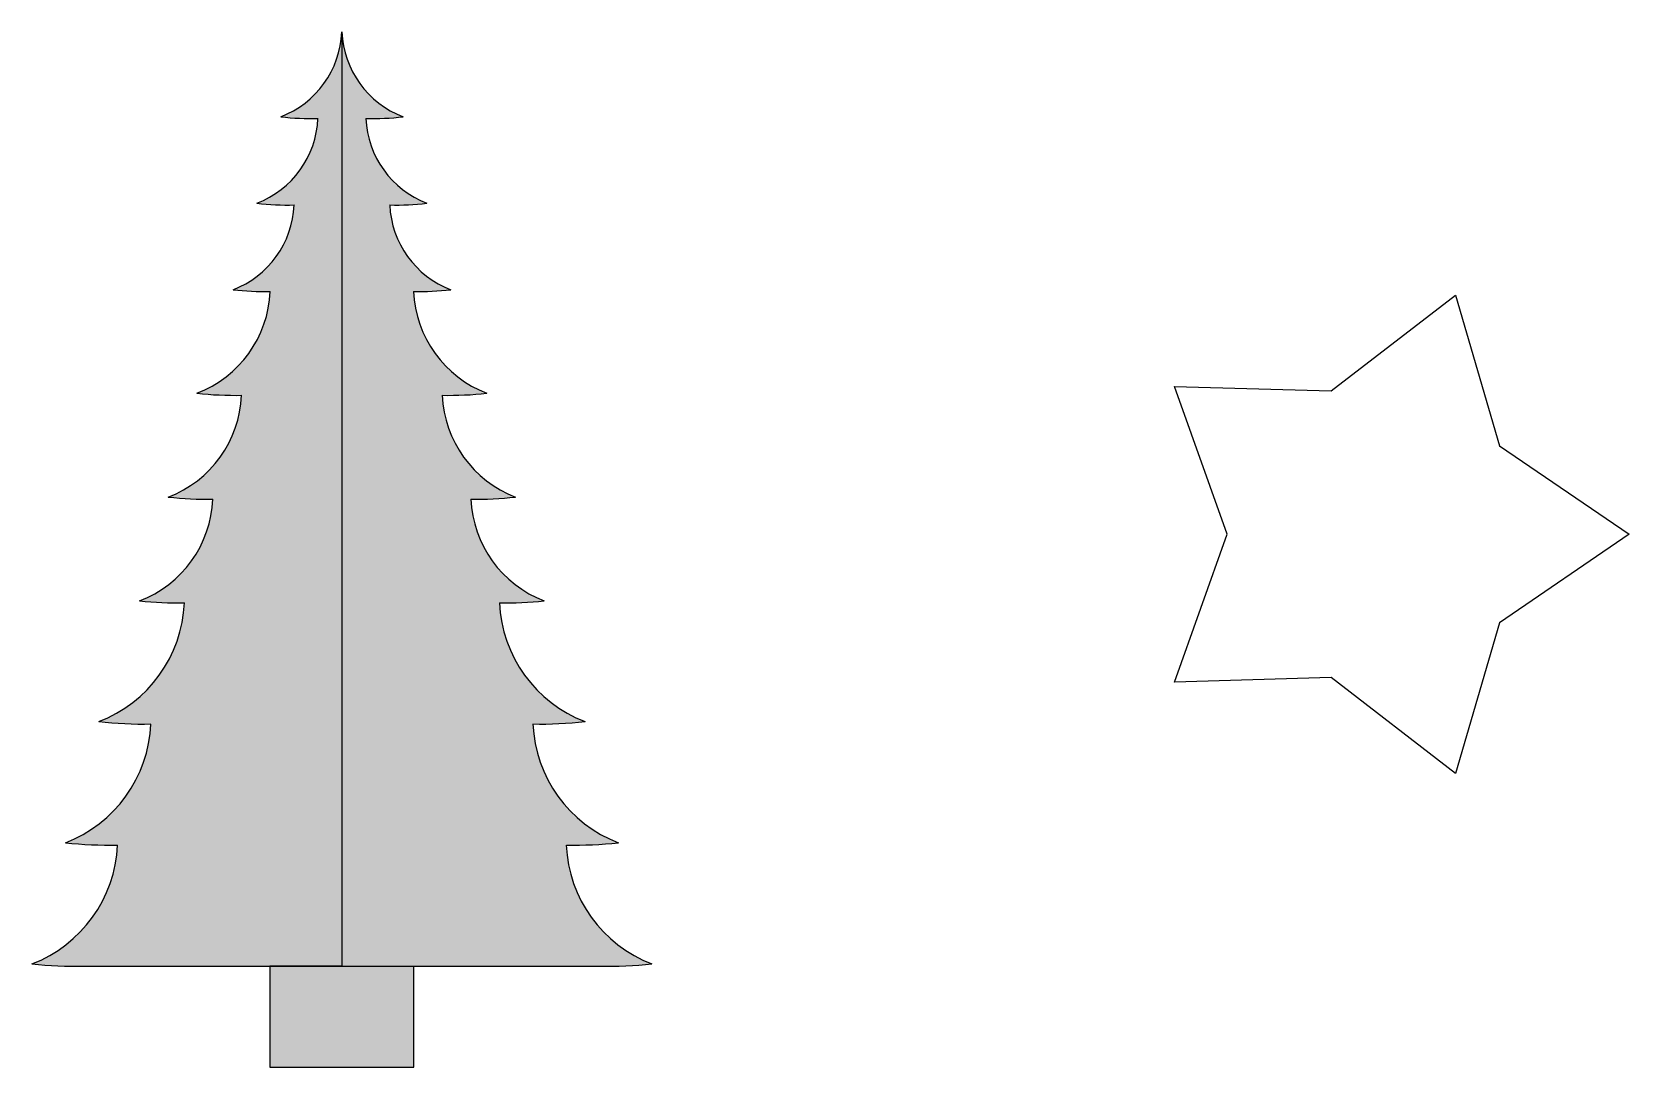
# Model space of a CAD drawing. Header units: millimetres. Extents: x 4998 to 27191, y 4756 to 19131.
import ezdxf

# ---------------------------------------------------------------- set-up
doc = ezdxf.new("R2010")
doc.units = ezdxf.units.MM

msp = doc.modelspace()

# ---------------------------------------------------------------- hatches: boundary and pattern name
h = msp.add_hatch()
h.set_pattern_fill('ANGLE', color=3)
h.set_pattern_definition([(0, (2e-12, 12974.979), (0, 6.985), [5.08, -1.905]), (90, (2e-12, 12974.979), (-6.985, 4e-16), [5.08, -1.905])])
h.paths.add_polyline_path([(9305, 19131, -0.298801), (8456, 17953, 0.032574), (8973, 17929, -0.298801), (8124, 16751, 0.032574), (8642, 16728, -0.298801), (7792, 15550, 0.032574), (8310, 15527, -0.298801), (7291, 14113, 0.032574), (7912, 14085, -0.298801), (6893, 12671, 0.032574), (7514, 12643, -0.298801), (6495, 11230, 0.032574), (7116, 11202, -0.298801), (5927, 9553, 0.032574), (6651, 9520, -0.298801), (5462, 7871, 0.032574), (6187, 7838, -0.298801), (4998, 6189, 0.032574), (5723, 6156), (9305, 6156)])
h = msp.add_hatch(color=94)
h.dxf.hatch_style = 1
h.paths.add_polyline_path([(6495, 11230, 0.032574), (7116, 11202, -0.298801), (5927, 9553, 0.032574), (6651, 9520, -0.298801), (5462, 7871, 0.032574), (6187, 7838, -0.298801), (4998, 6189, 0.032574), (5723, 6156), (9305, 6156), (9305, 19131, -0.298801), (8456, 17953, 0.032574), (8973, 17929, -0.298801), (8124, 16751, 0.032574), (8642, 16728, -0.298801), (7792, 15550, 0.032574), (8310, 15527, -0.298801), (7291, 14113, 0.032574), (7912, 14085, -0.298801), (6893, 12671, 0.032574), (7514, 12643, -0.298801)])
h = msp.add_hatch(color=256)
h.dxf.hatch_style = 1
h.set_gradient(color1=(0, 153, 0), color2=(51, 204, 0), tint=1)
h.paths.add_polyline_path([(11495, 11202, 0.032574), (12116, 11230, -0.298801), (11097, 12643, 0.032574), (11718, 12671, -0.298801), (10698, 14085, 0.032574), (11320, 14113, -0.298801), (10300, 15527, 0.032574), (10818, 15550, -0.298801), (9969, 16728, 0.032574), (10486, 16751, -0.298801), (9637, 17929, 0.032574), (10155, 17953, -0.298801), (9305, 19131), (9305, 6156), (12888, 6156, 0.032574), (13612, 6189, -0.298801), (12423, 7838, 0.032574), (13148, 7871, -0.298801), (11959, 9520, 0.032574), (12684, 9553, -0.298801)])
h.paths.add_polyline_path([(9305, 19131, -0.298801), (8456, 17953, 0.032574), (8973, 17929, -0.298801), (8124, 16751, 0.032574), (8642, 16728, -0.298801), (7792, 15550, 0.032574), (8310, 15527, -0.298801), (7291, 14113, 0.032574), (7912, 14085, -0.298801), (6893, 12671, 0.032574), (7514, 12643, -0.298801), (6495, 11230, 0.032574), (7116, 11202, -0.298801), (5927, 9553, 0.032574), (6651, 9520, -0.298801), (5462, 7871, 0.032574), (6187, 7838, -0.298801), (4998, 6189, 0.032574), (5723, 6156), (9305, 6156)])
h = msp.add_hatch(color=256)
h.dxf.hatch_style = 1
h.set_gradient(color1=(0, 153, 0), color2=(51, 204, 0), tint=1)
h.paths.add_polyline_path([(11097, 12643, 0.032574), (11718, 12671, -0.298801), (10698, 14085, 0.032574), (11320, 14113, -0.298801), (10300, 15527, 0.032574), (10818, 15550, -0.298801), (9969, 16728, 0.032574), (10486, 16751, -0.298801), (9637, 17929, 0.032574), (10155, 17953, -0.298801), (9305, 19131), (9305, 6156), (12888, 6156, 0.032574), (13612, 6189, -0.298801), (12423, 7838, 0.032574), (13148, 7871, -0.298801), (11959, 9520, 0.032574), (12684, 9553, -0.298801), (11495, 11202, 0.032574), (12116, 11230, -0.298801)])
h.paths.add_polyline_path([(9305, 19131, -0.298801), (8456, 17953, 0.032574), (8973, 17929, -0.298801), (8124, 16751, 0.032574), (8642, 16728, -0.298801), (7792, 15550, 0.032574), (8310, 15527, -0.298801), (7291, 14113, 0.032574), (7912, 14085, -0.298801), (6893, 12671, 0.032574), (7514, 12643, -0.298801), (6495, 11230, 0.032574), (7116, 11202, -0.298801), (5927, 9553, 0.032574), (6651, 9520, -0.298801), (5462, 7871, 0.032574), (6187, 7838, -0.298801), (4998, 6189, 0.032574), (5723, 6156), (9305, 6156)])
h = msp.add_hatch(color=256)
h.dxf.hatch_style = 1
h.set_gradient(color1=(0, 153, 0), color2=(51, 204, 0), tint=1)
h.paths.add_polyline_path([(10698, 14085, 0.032574), (11320, 14113, -0.298801), (10300, 15527, 0.032574), (10818, 15550, -0.298801), (9969, 16728, 0.032574), (10486, 16751, -0.298801), (9637, 17929, 0.032574), (10155, 17953, -0.298801), (9305, 19131), (9305, 6156), (12888, 6156, 0.032574), (13612, 6189, -0.298801), (12423, 7838, 0.032574), (13148, 7871, -0.298801), (11959, 9520, 0.032574), (12684, 9553, -0.298801), (11495, 11202, 0.032574), (12116, 11230, -0.298801), (11097, 12643, 0.032574), (11718, 12671, -0.298801)])
h.paths.add_polyline_path([(9305, 19131, -0.298801), (8456, 17953, 0.032574), (8973, 17929, -0.298801), (8124, 16751, 0.032574), (8642, 16728, -0.298801), (7792, 15550, 0.032574), (8310, 15527, -0.298801), (7291, 14113, 0.032574), (7912, 14085, -0.298801), (6893, 12671, 0.032574), (7514, 12643, -0.298801), (6495, 11230, 0.032574), (7116, 11202, -0.298801), (5927, 9553, 0.032574), (6651, 9520, -0.298801), (5462, 7871, 0.032574), (6187, 7838, -0.298801), (4998, 6189, 0.032574), (5723, 6156), (9305, 6156)])
h = msp.add_hatch(color=256)
h.dxf.hatch_style = 1
h.set_gradient(color1=(0, 153, 0), color2=(51, 204, 0), tint=1)
h.paths.add_polyline_path([(9305, 19131, -0.298801), (8456, 17953, 0.032574), (8973, 17929, -0.298801), (8124, 16751, 0.032574), (8642, 16728, -0.298801), (7792, 15550, 0.032574), (8310, 15527, -0.298801), (7291, 14113, 0.032574), (7912, 14085, -0.298801), (6893, 12671, 0.032574), (7514, 12643, -0.298801), (6495, 11230, 0.032574), (7116, 11202, -0.298801), (5927, 9553, 0.032574), (6651, 9520, -0.298801), (5462, 7871, 0.032574), (6187, 7838, -0.298801), (4998, 6189, 0.032574), (5723, 6156), (9305, 6156)])
h = msp.add_hatch(color=94)
h.dxf.hatch_style = 1
h.paths.add_polyline_path([(11495, 11202, 0.032574), (12116, 11230, -0.298801), (11097, 12643, 0.032574), (11718, 12671, -0.298801), (10698, 14085, 0.032574), (11320, 14113, -0.298801), (10300, 15527, 0.032574), (10818, 15550, -0.298801), (9969, 16728, 0.032574), (10486, 16751, -0.298801), (9637, 17929, 0.032574), (10155, 17953, -0.298801), (9305, 19131), (9305, 6156), (12888, 6156, 0.032574), (13612, 6189, -0.298801), (12423, 7838, 0.032574), (13148, 7871, -0.298801), (11959, 9520, 0.032574), (12684, 9553, -0.298801)])
h.paths.add_polyline_path([(9305, 19131, -0.298801), (8456, 17953, 0.032574), (8973, 17929, -0.298801), (8124, 16751, 0.032574), (8642, 16728, -0.298801), (7792, 15550, 0.032574), (8310, 15527, -0.298801), (7291, 14113, 0.032574), (7912, 14085, -0.298801), (6893, 12671, 0.032574), (7514, 12643, -0.298801), (6495, 11230, 0.032574), (7116, 11202, -0.298801), (5927, 9553, 0.032574), (6651, 9520, -0.298801), (5462, 7871, 0.032574), (6187, 7838, -0.298801), (4998, 6189, 0.032574), (5723, 6156), (9305, 6156)])
h = msp.add_hatch(color=256)
h.dxf.hatch_style = 1
h.set_gradient(color1=(0, 0, 255), color2=(255, 255, 0), tint=1)
h.paths.add_polyline_path([(9305, 6156), (12888, 6156, 0.032574), (13612, 6189, -0.298801), (12423, 7838, 0.032574), (13148, 7871, -0.298801), (11959, 9520, 0.032574), (12684, 9553, -0.298801), (11495, 11202, 0.032574), (12116, 11230, -0.298801), (11097, 12643, 0.032574), (11718, 12671, -0.298801), (10698, 14085, 0.032574), (11320, 14113, -0.298801), (10300, 15527, 0.032574), (10818, 15550, -0.298801), (9969, 16728, 0.032574), (10486, 16751, -0.239371), (9682, 17640, -0.003249), (9620, 17647, 0.009229), (9675, 17668, -0.049903), (9637, 17929, 0.032574), (10155, 17953, -0.298801), (9305, 19131)])
h = msp.add_hatch(color=94)
h.dxf.hatch_style = 1
h.paths.add_polyline_path([(10698, 14085, 0.032574), (11320, 14113, -0.298801), (10300, 15527, 0.032574), (10818, 15550, -0.298801), (9969, 16728, 0.032574), (10486, 16751, -0.298801), (9637, 17929, 0.032574), (10155, 17953, -0.298801), (9305, 19131), (9305, 6156), (12888, 6156, 0.032574), (13612, 6189, -0.298801), (12423, 7838, 0.032574), (13148, 7871, -0.298801), (11959, 9520, 0.032574), (12684, 9553, -0.298801), (11495, 11202, 0.032574), (12116, 11230, -0.298801), (11097, 12643, 0.032574), (11718, 12671, -0.298801)])
h = msp.add_hatch(color=44)
h.dxf.hatch_style = 1
h.paths.add_polyline_path([(10305, 6156), (8305, 6156), (8305, 4756), (10305, 4756)])

# ---------------------------------------------------------------- linework, layer by layer
for p, q in [((9305, 19131), (9305, 6156)), ((23052, 14145), (24778, 15477)), ((24778, 15477), (25391, 13385)), ((21607, 12156), (20873, 14209)), ((20873, 14209), (23052, 14145)), ((25391, 13385), (27191, 12156)), ((20873, 10103), (21607, 12156)), ((27191, 12156), (25391, 10926)), ((25391, 10926), (24778, 8834)), ((23052, 10166), (20873, 10103)), ((24778, 8834), (23052, 10166)), ((5723, 6156), (12888, 6156)), ((9305, 6156), (8305, 6156)), ((8305, 6156), (8305, 4756)), ((10305, 4756), (10305, 6156)), ((8305, 4756), (10305, 4756))]:
    msp.add_line(p, q)
for centre, radius, start, end in [((7983, 19189), 1323, 290.9319, 357.4767), ((10627, 19189), 1323, 182.5233, 249.0681), ((7651, 17988), 1323, 290.9319, 357.4767), ((8896, 21909), 3981, 263.6593, 271.1221), ((9715, 21909), 3981, 268.8779, 276.3407), ((10959, 17988), 1323, 182.5233, 249.0681), ((7320, 16786), 1323, 290.9319, 357.4767), ((8564, 20708), 3981, 263.6593, 271.1221), ((10047, 20708), 3981, 268.8779, 276.3407), ((11291, 16786), 1323, 182.5233, 249.0681), ((8232, 19507), 3981, 263.6593, 271.1221), ((10378, 19507), 3981, 268.8779, 276.3407), ((6723, 15596), 1588, 290.9319, 357.4767), ((11887, 15596), 1588, 182.5233, 249.0681), ((6325, 14155), 1588, 290.9319, 357.4767), ((7818, 18861), 4777, 263.6593, 271.1221), ((10792, 18861), 4777, 268.8779, 276.3407), ((12285, 14155), 1588, 182.5233, 249.0681), ((7420, 17419), 4777, 263.6593, 271.1221), ((11190, 17419), 4777, 268.8779, 276.3407), ((5927, 12713), 1588, 290.9319, 357.4767), ((12683, 12713), 1588, 182.5233, 249.0681), ((5265, 11283), 1853, 290.9319, 357.4767), ((7022, 15978), 4777, 263.6593, 271.1221), ((11588, 15978), 4777, 268.8779, 276.3407), ((13346, 11283), 1853, 182.5233, 249.0681), ((6542, 15092), 5573, 263.6593, 271.1221), ((12068, 15092), 5573, 268.8779, 276.3407), ((4800, 9601), 1853, 290.9319, 357.4767), ((13810, 9601), 1853, 182.5233, 249.0681), ((4336, 7919), 1853, 290.9319, 357.4767), ((6078, 13410), 5573, 263.6593, 271.1221), ((12533, 13410), 5573, 268.8779, 276.3407), ((14274, 7919), 1853, 182.5233, 249.0681), ((5613, 11728), 5573, 263.6593, 271.1221), ((12997, 11728), 5573, 268.8779, 276.3407)]:
    msp.add_arc(centre, radius, start, end)

doc.saveas('drawing.dxf')
